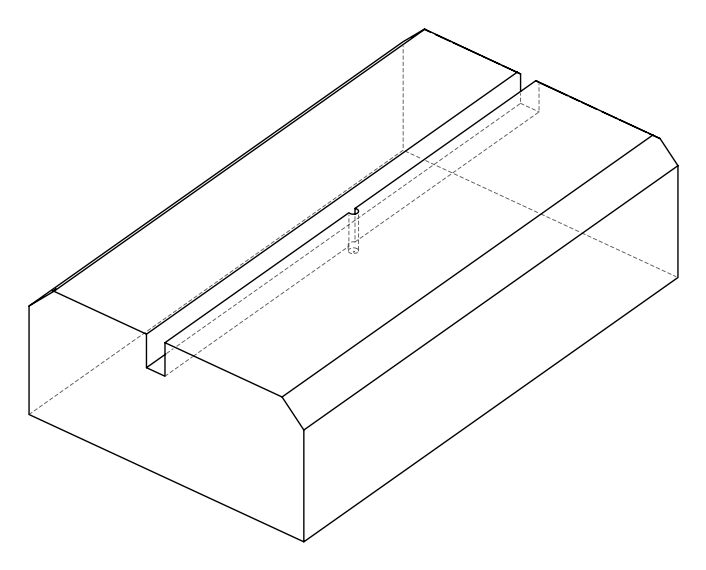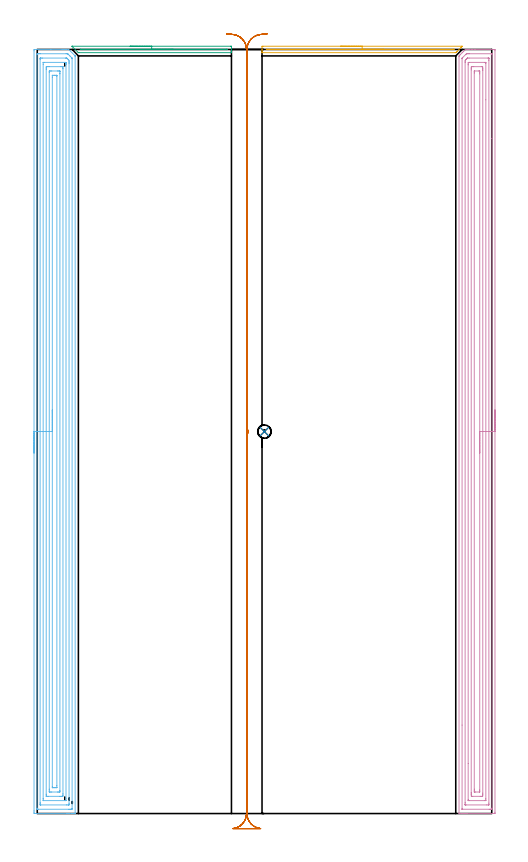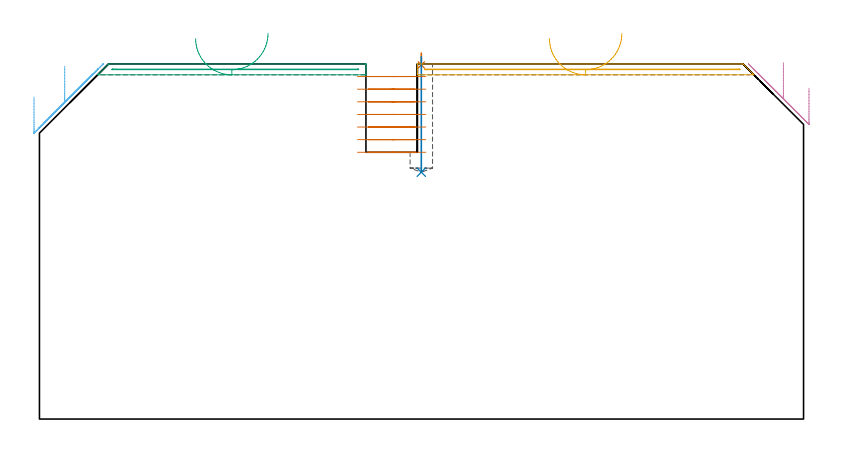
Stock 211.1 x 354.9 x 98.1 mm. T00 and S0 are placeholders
(PLAN: 7 operations, 3 tool changes, 51.5 min)
(1 SPOT_DRILL | STEP1POCKET | NXT0321_9005460120000 | 0.03 min | 1 mm3)
(2 DRILL_BLIND_HOLE_INTO_CENTER | STEP1POCKET | NXT0301_033 | 0.13 min | 872 mm3)
(3 AREA_MILL | FG_CHAMFER_SURFACE | UGT0205_001 | 1.3 min | 354 mm3)
(4 AREA_MILL_1 | FG_CHAMFER_SURFACE_1 | UGT0205_001 | 17.36 min | 49489 mm3)
(5 AREA_MILL_2 | FG_CHAMFER_SURFACE_2 | UGT0205_001 | 1.6 min | 424 mm3)
(6 AREA_MILL_3 | FG_CHAMFER_SURFACE_3 | UGT0205_001 | 20.2 min | 64800 mm3)
(7 MILL_RECTANGULAR_SLOT | SLOT_RECTANGULAR | UGT0201_132 | Follow Part, ap 3.5, ae 75% | 10.88 min | 122658 mm3)
(TOOL NXT0321_9005460120000 | NC Spot Drill, 142deg, 12mm, Carbide, Uncoated | D12 PA142 FL30 Z2)
(TOOL NXT0301_033 | Carbide Drill 6.2mm [860.1-0620-031A1-MM 2214] | D6.2 PA140 FL53 Z2)
(TOOL UGT0205_001 | Chamfer Mill 20 x 3 x 45 deg. | D20 FL50 Z2)
(TOOL UGT0201_132 | Carbide End Mill 14.0 | D14 FL30 Z4)
(OP 1 SPOT_DRILL)
G17 G21 G94 G90
T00 M6
G54
G17 G0 G90 X105.5 Y177.4 S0 M3
G43 Z108.1 H0
G94 G81 G98 Z97.833 F250. R101.1
G80
M5
M2
(OP 2 DRILL_BLIND_HOLE_INTO_CENTER)
G17 G21 G94 G90
T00 M6
G54
G17 G0 G90 X105.5 Y177.4 S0 M3
G43 Z108.1 H1
G94 G81 G98 Z68.2 F250. R100.1
G80
M5
M2
(OP 3 AREA_MILL)
G17 G21 G94 G90
T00 M6
G54
G17 G0 G90 X43.15 Y356.4 S1061 M3
G43 Z108.1 H0
Z105.1
G94 G1 X43.188 Z104.228 F250.
X43.302 Z103.363
X43.491 Z102.512
X43.753 Z101.68
X44.087 Z100.874
X44.49 Z100.1
X44.958 Z99.364
X45.489 Z98.672
X46.079 Z98.029
X46.722 Z97.44
X47.414 Z96.908
X48.15 Z96.44
X48.924 Z96.037
X49.73 Z95.703
X50.562 Z95.441
X51.413 Z95.252
X52.278 Z95.138
X53.15 Z95.1
X89.934
X90.077 Y356.397 Z95.103
X90.198 Y356.391 Z95.106
X90.2 Y354.9 Z96.595
Y354.405 Z97.094
Y353.737 Z97.762
Y353.445 Z98.047
X90.19 Y353.403 Z98.088
X90.077 Y353.4 Z98.1
X19.337
X19.105 Y353.404 Z98.089
X18.991 Y353.509 Z97.99
X16.372 Y356.128 Z95.37
X16.261 Y356.239 Z95.257
X16.112 Y356.392 Z95.106
X16.162 Y356.396 Z95.103
X16.318 Y356.4 Z95.1
X16.372
X53.15
Y354.986 Z96.514
X87.852 Y354.985 Z96.515
X87.938 Y354.984 Z96.516
X88.108 Y354.979 Z96.521
X88.191 Y354.974 Z96.526
X88.192 Y354.949 Z96.551
X88.191 Y354.9 Z96.6
X88.185 Y354.821 Z96.679
X88.023 Y354.817 Z96.683
X87.937 Y354.815 Z96.685
X21.117 Y354.814 Z96.686
X20.311 Y354.816 Z96.684
X20.227 Y354.818 Z96.682
X20.147 Y354.821 Z96.679
X20.059 Y354.9 Z96.6
X19.997 Y354.962 Z96.538
X19.985 Y354.976 Z96.524
X20.002 Y354.979 Z96.521
X20.057 Y354.983 Z96.517
X20.143 Y354.985 Z96.515
X53.15 Y354.986 Z96.514
X54.021 Z96.552
X54.886 Z96.666
X55.738 Z96.855
X56.57 Z97.117
X57.376 Z97.451
X58.15 Z97.854
X58.886 Z98.323
X59.578 Z98.854
X60.221 Z99.443
X60.81 Z100.086
X61.341 Z100.778
X61.81 Z101.514
X62.213 Z102.288
X62.547 Z103.094
X62.809 Z103.926
X62.998 Z104.778
X63.112 Z105.643
X63.15 Z106.514
G0 Z108.1
M5
M2
(OP 4 AREA_MILL_1)
G17 G21 G94 G90
T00 M6
G54
G17 G0 G90 X212.6 Y187.45 S1061 M3
G43 Z108.1 H0
Z91.4
G94 G1 Y187.412 Z90.528 F250.
Y187.298 Z89.664
Y187.109 Z88.812
Y186.847 Z87.98
Y186.513 Z87.174
Y186.11 Z86.4
Y185.642 Z85.664
Y185.11 Z84.972
Y184.521 Z84.329
Y183.878 Z83.74
Y183.186 Z83.209
Y182.45 Z82.74
Y181.676 Z82.337
Y180.87 Z82.003
Y180.038 Z81.741
Y179.187 Z81.552
Y178.322 Z81.438
Y177.45 Z81.4
Y0.615
X212.595 Y0.153 Z81.403
X212.592 Y0.01 Z81.406
X212.444 Y0. Z81.553
X199.576 Z94.419
X198.97 Z95.024
X198.421 Z95.575
X198.09 Z95.906
X197.541 Z96.455
X197.21 Z96.784
X196.223 Z97.776
X195.906 Y0.01 Z98.093
X195.9 Y0.168 Z98.1
Y351.606
X195.905 Y351.905 Z98.09
X196.052 Y352.053 Z97.946
X196.169 Y352.17 Z97.829
X196.33 Y352.333 Z97.664
X197.391 Y353.392 Z96.607
X197.987 Y353.988 Z96.011
X198.09 Y354.092 Z95.906
X198.53 Y354.531 Z95.469
X198.693 Y354.693 Z95.307
X198.883 Y354.881 Z95.115
X198.908 Y354.897 Z95.089
X198.97 Y354.899 Z95.028
X198.998 Y354.9 Z95.
X199.196 Z94.804
X200.068 Z93.931
X200.73 Z93.265
X201.941 Z92.056
X203.37 Z90.625
X212.17 Z81.828
X212.447 Y354.897 Z81.55
X212.592 Y354.89 Z81.406
X212.599 Y354.743 Z81.399
X212.6 Y354.285 Z81.4
Y177.45
X211.186 Z82.814
X211.185 Y2.507 Z82.815
X211.184 Y2.401 Z82.816
X211.179 Y2.017 Z82.821
X210.8 Y2.005 Z83.2
X210.41 Y2.002 Z83.59
X209.924 Y2. Z84.076
X197.402 Y2.001 Z96.598
X197.371 Y2.003 Z96.629
X197.34 Y2.007 Z96.66
X197.321 Y2.012 Z96.679
X197.32 Y2.036 Z96.68
X197.315 Y2.295 Z96.685
X197.314 Y41.09 Z96.686
X197.315 Y350.607 Z96.685
X197.316 Y350.713 Z96.684
X197.319 Y350.811 Z96.681
X197.321 Y350.856 Z96.679
X197.355 Y350.893 Z96.645
X197.477 Y351.022 Z96.523
X197.631 Y351.18 Z96.369
X198.97 Y352.521 Z95.03
X199.261 Y352.802 Z94.739
X199.343 Y352.881 Z94.657
X199.464 Y352.892 Z94.536
X199.85 Y352.897 Z94.15
X200.336 Y352.9 Z93.664
X200.73 Z93.27
X211.098 Y352.899 Z82.902
X211.129 Y352.898 Z82.871
X211.16 Y352.893 Z82.84
X211.179 Y352.889 Z82.821
X211.18 Y352.864 Z82.82
X211.185 Y352.606 Z82.815
X211.186 Y313.592 Z82.814
Y177.45
X209.772 Z84.228
X209.771 Y4.835 Z84.229
X209.769 Y4.187 Z84.231
X209.767 Y4.065 Z84.233
X209.765 Y4.013 Z84.235
X209.708 Y4.006 Z84.292
X209.53 Y4.003 Z84.47
X208.834 Y4. Z85.166
X199.154 Z94.846
X198.97 Y4.003 Z95.03
X198.786 Y4.008 Z95.214
X198.739 Y4.01 Z95.261
X198.735 Y4.042 Z95.265
X198.732 Y4.105 Z95.268
X198.73 Y4.187 Z95.27
X198.729 Y4.432 Z95.271
X198.728 Y5.08 Z95.272
X198.729 Y348.927 Z95.271
X198.73 Y349.171 Z95.27
X198.736 Y349.82 Z95.264
X198.85 Y349.942 Z95.15
X198.97 Y350.068 Z95.03
X199.289 Y350.389 Z94.711
X199.613 Y350.713 Z94.387
X199.734 Y350.831 Z94.266
X199.774 Y350.866 Z94.226
X199.806 Y350.89 Z94.194
X199.85 Y350.891 Z94.15
X200.547 Y350.899 Z93.453
X209.346 Y350.9 Z84.654
X209.53 Y350.897 Z84.47
X209.714 Y350.892 Z84.286
X209.761 Y350.89 Z84.239
X209.765 Y350.859 Z84.235
X209.768 Y350.795 Z84.232
X209.77 Y350.713 Z84.23
X209.771 Y350.468 Z84.229
X209.772 Y349.82 Z84.228
Y177.45
X208.357 Z85.643
Y6.866
X208.355 Y6.272 Z85.645
X208.352 Y6.072 Z85.648
X208.35 Y6.01 Z85.65
X208.303 Y6.007 Z85.697
X208.197 Y6.004 Z85.803
X207.77 Y6. Z86.23
X200.704 Z93.296
X200.302 Y6.004 Z93.698
X200.201 Y6.007 Z93.799
X200.156 Y6.01 Z93.844
X200.15 Y6.039 Z93.85
X200.148 Y6.132 Z93.852
X200.144 Y6.569 Z93.856
X200.143 Y23.218 Z93.857
Y347.736
X200.145 Y348.034 Z93.855
X200.149 Y348.623 Z93.851
X200.164 Y348.803 Z93.836
X200.22 Y348.86 Z93.78
X200.252 Y348.89 Z93.748
X200.757 Y348.9 Z93.243
X207.796 Z86.204
X208.198 Y348.896 Z85.802
X208.299 Y348.893 Z85.701
X208.344 Y348.89 Z85.656
X208.35 Y348.861 Z85.65
X208.352 Y348.768 Z85.648
X208.356 Y348.331 Z85.644
X208.357 Y331.501 Z85.643
Y177.45
X206.943 Z87.057
Y9.492
X206.94 Y8.653 Z87.06
X206.938 Y8.603 Z87.062
X206.89 Y8.01 Z87.11
X206.649 Y8.004 Z87.351
X206.01 Y8.001 Z87.99
X205.773 Y8. Z88.227
X202.252 Y8.001 Z91.748
X201.61 Y8.01 Z92.39
X201.562 Y8.653 Z92.438
X201.56 Y8.704 Z92.44
X201.557 Y9.546 Z92.443
Y9.6
Y345.408
X201.56 Y346.247 Z92.44
X201.562 Y346.297 Z92.438
X201.61 Y346.89 Z92.39
X201.851 Y346.896 Z92.149
X202.49 Y346.899 Z91.51
X202.727 Y346.9 Z91.273
X206.248 Y346.899 Z87.752
X206.89 Y346.89 Z87.11
X206.938 Y346.247 Z87.062
X206.94 Y346.196 Z87.06
X206.943 Y345.354 Z87.057
Y345.3
Y177.45
X205.529 Z88.471
Y10.927
X205.527 Y10.439 Z88.473
X205.524 Y10.039 Z88.476
X205.522 Y10.015 Z88.478
X205.507 Y10.01 Z88.493
X205.454 Y10.005 Z88.546
X205.346 Y10.002 Z88.654
X203.37 Y10. Z90.63
X203.226 Z90.774
X203.111 Y10.002 Z90.889
X203.034 Y10.005 Z90.966
X202.99 Y10.01 Z91.01
X202.978 Y10.015 Z91.022
X202.977 Y10.035 Z91.023
X202.973 Y10.439 Z91.027
X202.971 Y10.843 Z91.029
Y11.332
Y343.973
X202.973 Y344.461 Z91.027
X202.976 Y344.861 Z91.024
X202.978 Y344.885 Z91.022
X202.993 Y344.89 Z91.007
X203.046 Y344.895 Z90.954
X203.154 Y344.898 Z90.846
X205.13 Y344.9 Z88.87
X205.274 Z88.726
X205.389 Y344.898 Z88.611
X205.466 Y344.895 Z88.534
X205.51 Y344.89 Z88.49
X205.522 Y344.885 Z88.478
X205.523 Y344.865 Z88.477
X205.527 Y344.461 Z88.473
X205.529 Y344.057 Z88.471
Y343.568
Y177.45
Y176.578 Z88.509
Y175.714 Z88.623
Y174.862 Z88.812
Y174.03 Z89.074
Y173.224 Z89.408
Y172.45 Z89.811
Y171.714 Z90.28
Y171.022 Z90.811
Y170.379 Z91.4
Y169.79 Z92.043
Y169.259 Z92.735
Y168.79 Z93.471
Y168.387 Z94.245
Y168.053 Z95.051
Y167.791 Z95.883
Y167.602 Z96.735
Y167.488 Z97.6
Y167.45 Z98.471
G0 Z108.1
M5
M2
(OP 5 AREA_MILL_2)
G17 G21 G94 G90
T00 M6
G54
G17 G0 G90 X140.9 Y356.4 S1061 M3
G43 Z108.1 H0
Z105.1
G94 G1 X140.938 Z104.228 F250.
X141.052 Z103.364
X141.241 Z102.512
X141.503 Z101.68
X141.837 Z100.874
X142.24 Z100.1
X142.708 Z99.364
X143.24 Z98.672
X143.829 Z98.029
X144.472 Z97.44
X145.164 Z96.908
X145.9 Z96.44
X146.674 Z96.037
X147.48 Z95.703
X148.312 Z95.441
X149.164 Z95.252
X150.028 Z95.138
X150.9 Z95.1
X197.159
X197.316 Y356.397 Z95.103
X197.387 Y356.392 Z95.106
X197.239 Y356.239 Z95.257
X197.106 Y356.105 Z95.393
X196.841 Y355.841 Z95.659
X195.026 Y354.026 Z97.474
X194.593 Y353.592 Z97.907
X194.518 Y353.519 Z97.98
X194.395 Y353.404 Z98.09
X194.135 Y353.4 Z98.1
X104.545
X104.41 Y353.403 Z98.088
X104.407 Y353.45 Z98.041
X104.4 Y353.796 Z97.703
Y354.317 Z97.182
Y354.9 Z96.595
Y356.084 Z95.413
X104.402 Y356.391 Z95.105
X104.849 Y356.4 Z95.1
X150.9
Y354.986 Z96.514
X193.243 Y354.985 Z96.515
X193.329 Y354.984 Z96.516
X193.498 Y354.979 Z96.521
X193.516 Y354.976 Z96.524
X193.508 Y354.964 Z96.536
X193.483 Y354.936 Z96.564
X193.447 Y354.9 Z96.6
X193.374 Y354.836 Z96.664
X193.353 Y354.821 Z96.679
X193.325 Y354.818 Z96.682
X193.243 Y354.816 Z96.684
X192.437 Y354.814 Z96.686
X106.774 Y354.815 Z96.685
X106.412 Y354.821 Z96.679
X106.408 Y354.847 Z96.653
X106.403 Y354.9 Z96.6
Y354.947 Z96.553
X106.406 Y354.969 Z96.531
X106.408 Y354.976 Z96.524
X106.433 Y354.979 Z96.521
X106.603 Y354.984 Z96.516
X106.689 Y354.985 Z96.515
X150.9 Y354.986 Z96.514
X151.772 Z96.552
X152.636 Z96.666
X153.488 Z96.855
X154.32 Z97.117
X155.126 Z97.451
X155.9 Z97.854
X156.636 Z98.323
X157.328 Z98.854
X157.971 Z99.443
X158.56 Z100.086
X159.092 Z100.778
X159.56 Z101.514
X159.963 Z102.288
X160.297 Z103.094
X160.559 Z103.926
X160.748 Z104.778
X160.862 Z105.643
X160.9 Z106.514
G0 Z108.1
M5
M2
(OP 6 AREA_MILL_3)
G17 G21 G94 G90
T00 M6
G54
G17 G0 G90 X-1.5 Y167.45 S1061 M3
G43 Z108.1 H0
Z89.
G94 G1 Y167.488 Z88.128 F250.
Y167.602 Z87.264
Y167.791 Z86.412
Y168.053 Z85.58
Y168.387 Z84.774
Y168.79 Z84.
Y169.258 Z83.264
Y169.79 Z82.572
Y170.379 Z81.929
Y171.022 Z81.34
Y171.714 Z80.808
Y172.45 Z80.34
Y173.224 Z79.937
Y174.03 Z79.603
Y174.862 Z79.341
Y175.714 Z79.152
Y176.578 Z79.038
Y177.45 Z79.
Y354.285
X-1.497 Y354.899
X6.263 Y354.9 Z86.761
X11.623 Z92.117
X12.18 Z92.677
X12.516 Z93.012
X13.074 Z93.569
X13.41 Z93.904
X14.526 Z95.025
X14.592 Y354.898 Z95.089
X14.62 Y354.881 Z95.118
X17.326 Y352.175 Z97.825
X17.578 Y351.923 Z98.075
X17.585 Y351.916 Z98.081
X17.595 Y351.896 Z98.087
X17.6 Y351.606 Z98.1
Y0.168
X17.597 Y0.01 Z98.088
X17.539 Y0.007 Z98.03
X17.135 Y0. Z97.635
X16.762 Z97.262
X16.09 Z96.585
X14.86 Z95.357
X14.303 Z94.797
X13.688 Z94.184
X-1.497 Y0.001 Z79.
X-1.5 Y0.615
Y1.232
Y177.45
X-0.086 Z80.414
X-0.085 Y352.595 Z80.415
X-0.083 Y352.692 Z80.417
X-0.079 Y352.875 Z80.421
X0.01 Y352.89 Z80.51
X0.505 Y352.898 Z81.005
X0.904 Y352.899 Z81.404
X1.396 Y352.9 Z81.896
X13.41 Z93.91
X13.905 Y352.898 Z94.405
X14.102 Y352.89 Z94.602
X14.152 Y352.887 Z94.652
X14.218 Y352.826 Z94.718
X14.303 Y352.745 Z94.803
X14.551 Y352.499 Z95.051
X15.196 Y351.854 Z95.696
X15.444 Y351.606 Z95.944
X16.09 Y350.957 Z96.59
X16.149 Y350.894 Z96.649
X16.176 Y350.863 Z96.676
X16.179 Y350.808 Z96.679
X16.183 Y350.713 Z96.683
X16.185 Y350.618 Z96.685
Y2.305
X16.183 Y2.209 Z96.683
X16.179 Y2.025 Z96.679
X16.09 Y2.01 Z96.59
X15.595 Y2.002 Z96.095
X15.196 Y2.001 Z95.696
X14.704 Y2. Z95.204
X0.411 Z80.911
X0.01 Y2.004 Z80.51
X-0.046 Y2.006 Z80.454
X-0.075 Y2.009 Z80.425
X-0.079 Y2.113 Z80.421
X-0.084 Y2.305 Z80.416
X-0.085 Y2.401 Z80.415
X-0.086 Y2.497 Z80.414
Y177.45
X1.328 Z81.828
X1.329 Y350.288 Z81.829
X1.33 Y350.713 Z81.83
X1.333 Y350.83 Z81.833
X1.335 Y350.879 Z81.835
X1.423 Y350.89 Z81.923
X1.612 Y350.898 Z82.112
X1.797 Y350.899 Z82.297
X2.503 Y350.9 Z83.003
X13.223 Z93.723
X13.41 Y350.897 Z93.91
X13.596 Y350.89 Z94.096
X13.706 Y350.882 Z94.206
X13.766 Y350.828 Z94.266
X13.886 Y350.713 Z94.386
X14.303 Y350.292 Z94.803
X14.764 Y349.82 Z95.264
X14.769 Y349.354 Z95.269
X14.771 Y348.927 Z95.271
Y348.458
Y4.612
X14.769 Y4.187 Z95.269
X14.767 Y4.07 Z95.267
X14.765 Y4.021 Z95.265
X14.677 Y4.01 Z95.177
X14.488 Y4.002 Z94.988
X14.303 Y4.001 Z94.803
X13.597 Y4. Z94.097
X1.61 Y4.001 Z82.11
X1.485 Y4.003 Z81.985
X1.386 Y4.008 Z81.886
X1.335 Y4.013 Z81.835
X1.333 Y4.032 Z81.833
X1.331 Y4.187 Z81.831
X1.329 Y4.655 Z81.829
Y5.08
X1.328 Y177.45 Z81.828
X2.743 Z83.243
Y348.034
X2.749 Y348.868 Z83.249
X2.751 Y348.89 Z83.251
X2.772 Y348.893 Z83.272
X2.825 Y348.897 Z83.325
X2.934 Y348.899 Z83.434
X3.15 Y348.9 Z83.65
X12.543 Z93.043
X12.962 Y348.894 Z93.462
X13.171 Y348.89 Z93.671
X13.263 Y348.876 Z93.763
X13.31 Y348.829 Z93.81
X13.35 Y348.774 Z93.85
X13.353 Y348.679 Z93.853
X13.355 Y348.482 Z93.855
X13.357 Y348.086 Z93.857
Y348.034
Y6.866
X13.351 Y6.032 Z93.851
X13.349 Y6.01 Z93.849
X13.328 Y6.007 Z93.828
X13.275 Y6.003 Z93.775
X13.166 Y6.001 Z93.666
X12.95 Y6. Z93.45
X2.928 Y6.001 Z83.428
X2.823 Y6.003 Z83.323
X2.772 Y6.007 Z83.272
X2.751 Y6.01 Z83.251
X2.75 Y6.024 Z83.25
X2.743 Y6.814 Z83.243
Y6.866
Y177.45
X4.157 Z84.657
Y345.674
X4.158 Y346.247 Z84.658
X4.16 Y346.564 Z84.66
X4.164 Y346.878 Z84.664
X4.477 Y346.89 Z84.977
X4.72 Y346.897 Z85.22
X5.37 Y346.9 Z85.87
X5.611 Z86.111
X10.97 Z91.47
X11.623 Y346.899 Z92.123
X11.867 Y346.896 Z92.367
X11.924 Y346.89 Z92.424
X11.936 Y346.874 Z92.436
X11.938 Y346.825 Z92.438
X11.942 Y346.247 Z92.442
X11.943 Y345.928 Z92.443
Y9.226
X11.942 Y8.653 Z92.442
X11.94 Y8.336 Z92.44
X11.936 Y8.023 Z92.436
X11.623 Y8.01 Z92.123
X11.38 Y8.003 Z91.88
X10.73 Y8. Z91.23
X10.489 Z90.989
X5.129 Z85.629
X4.477 Y8.001 Z84.977
X4.233 Y8.004 Z84.733
X4.176 Y8.01 Z84.676
X4.164 Y8.026 Z84.664
X4.162 Y8.075 Z84.662
X4.158 Y8.653 Z84.658
X4.157 Y8.972 Z84.657
Y177.45
X5.571 Z86.071
Y344.26
X5.572 Y344.461 Z86.072
X5.576 Y344.807 Z86.076
X5.578 Y344.884 Z86.078
X5.679 Y344.891 Z86.179
X5.827 Y344.898 Z86.327
X6.263 Y344.899 Z86.763
X6.718 Y344.9 Z87.218
X9.398 Z89.898
X9.837 Z90.337
X10.293 Y344.898 Z90.793
X10.476 Y344.893 Z90.976
X10.513 Y344.89 Z91.013
X10.522 Y344.827 Z91.022
X10.526 Y344.665 Z91.026
X10.528 Y344.461 Z91.028
X10.529 Y343.769 Z91.029
Y343.568
X10.528 Y10.64 Z91.028
X10.527 Y10.439 Z91.027
X10.524 Y10.093 Z91.024
X10.522 Y10.016 Z91.022
X10.421 Y10.009 Z90.921
X10.273 Y10.002 Z90.773
X9.837 Y10.001 Z90.337
X9.382 Y10. Z89.882
X6.702 Z87.202
X6.263 Z86.763
X5.807 Y10.002 Z86.307
X5.624 Y10.007 Z86.124
X5.587 Y10.01 Z86.087
X5.578 Y10.073 Z86.078
X5.574 Y10.235 Z86.074
X5.572 Y10.439 Z86.072
X5.571 Y11.131 Z86.071
Y11.332
Y177.45
X6.985 Z87.485
Y341.953
X6.989 Y342.675 Z87.489
X6.991 Y342.84 Z87.491
X6.995 Y342.89 Z87.495
X7.044 Y342.893 Z87.544
X7.157 Y342.896 Z87.657
X7.825 Y342.9 Z88.325
X8.05 Z88.55
X8.718 Z89.218
X8.943 Y342.899 Z89.443
X9.018 Y342.896 Z89.518
X9.077 Y342.891 Z89.577
X9.108 Y342.886 Z89.608
X9.109 Y342.846 Z89.609
X9.113 Y342.675 Z89.613
X9.114 Y342.504 Z89.614
Y12.947
X9.111 Y12.225 Z89.611
X9.109 Y12.06 Z89.609
X9.105 Y12.01 Z89.605
X9.056 Y12.007 Z89.556
X8.943 Y12.004 Z89.443
X8.275 Y12. Z88.775
X8.05 Z88.55
X7.382 Z87.882
X7.157 Y12.001 Z87.657
X7.082 Y12.004 Z87.582
X7.022 Y12.009 Z87.522
X6.992 Y12.014 Z87.492
X6.991 Y12.054 Z87.491
X6.987 Y12.225 Z87.487
X6.986 Y12.396 Z87.486
X6.985 Y177.45 Z87.485
Y178.322 Z87.523
Y179.186 Z87.637
Y180.038 Z87.826
Y180.87 Z88.088
Y181.676 Z88.422
Y182.45 Z88.825
Y183.186 Z89.294
Y183.878 Z89.825
Y184.521 Z90.414
Y185.11 Z91.057
Y185.642 Z91.75
Y186.11 Z92.485
Y186.513 Z93.259
Y186.847 Z94.065
Y187.109 Z94.897
Y187.298 Z95.749
Y187.412 Z96.614
Y187.45 Z97.485
G0 Z108.1
M5
M2
(OP 7 MILL_RECTANGULAR_SLOT)
G17 G21 G94 G90
T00 M6
G54
G17 G0 G90 X87.86 Y362.147 S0 M3
G43 Z108.1 H0
Z94.614
G94 G1 X90.847 Y361.87 F250.
G2 X97.2 Y354.9 R7. F500.
G1 Y0.
G2 X90.847 Y-6.97 R7.
G1 Y-7.
X103.753
Y-6.97
G2 X97.4 Y0. R7.
G1 Y174.502
G2 X98.028 Y177.4 R7.
X97.4 Y180.298 R7.
G1 Y354.9
G2 X103.753 Y361.87 R7.
G1 X106.74 Y362.147 F250.
G0 X87.86 Z91.128
G1 X90.847 Y361.87
G2 X97.2 Y354.9 R7. F500.
G1 Y0.
G2 X90.847 Y-6.97 R7.
G1 Y-7.
X103.753
Y-6.97
G2 X97.4 Y0. R7.
G1 Y174.502
G2 X98.028 Y177.4 R7.
X97.4 Y180.298 R7.
G1 Y354.9
G2 X103.753 Y361.87 R7.
G1 X106.74 Y362.147 F250.
G0 X87.86 Z87.643
G1 X90.847 Y361.87
G2 X97.2 Y354.9 R7. F500.
G1 Y0.
G2 X90.847 Y-6.97 R7.
G1 Y-7.
X103.753
Y-6.97
G2 X97.4 Y0. R7.
G1 Y174.502
G2 X98.028 Y177.4 R7.
X97.4 Y180.298 R7.
G1 Y354.9
G2 X103.753 Y361.87 R7.
G1 X106.74 Y362.147 F250.
G0 X87.86 Z84.157
G1 X90.847 Y361.87
G2 X97.2 Y354.9 R7. F500.
G1 Y0.
G2 X90.847 Y-6.97 R7.
G1 Y-7.
X103.753
Y-6.97
G2 X97.4 Y0. R7.
G1 Y174.502
G2 X98.028 Y177.4 R7.
X97.4 Y180.298 R7.
G1 Y354.9
G2 X103.753 Y361.87 R7.
G1 X106.74 Y362.147 F250.
G0 X87.86 Z80.671
G1 X90.847 Y361.87
G2 X97.2 Y354.9 R7. F500.
G1 Y0.
G2 X90.847 Y-6.97 R7.
G1 Y-7.
X103.753
Y-6.97
G2 X97.4 Y0. R7.
G1 Y174.502
G2 X98.028 Y177.4 R7.
X97.4 Y180.298 R7.
G1 Y354.9
G2 X103.753 Y361.87 R7.
G1 X106.74 Y362.147 F250.
G0 X87.86 Z77.186
G1 X90.847 Y361.87
G2 X97.2 Y354.9 R7. F500.
G1 Y0.
G2 X90.847 Y-6.97 R7.
G1 Y-7.
X103.753
Y-6.97
G2 X97.4 Y0. R7.
G1 Y174.502
G2 X98.028 Y177.4 R7.
X97.4 Y180.298 R7.
G1 Y354.9
G2 X103.753 Y361.87 R7.
G1 X106.74 Y362.147 F250.
G0 X87.86 Z73.7
G1 X90.847 Y361.87
G2 X97.2 Y354.9 R7. F500.
G1 Y0.
G2 X90.847 Y-6.97 R7.
G1 Y-7.
X103.753
Y-6.97
G2 X97.4 Y0. R7.
G1 Y174.502
G2 X98.028 Y177.4 R7.
X97.4 Y180.298 R7.
G1 Y354.9
G2 X103.753 Y361.87 R7.
G1 X106.74 Y362.147 F250.
G0 Z108.1
M5
M2
